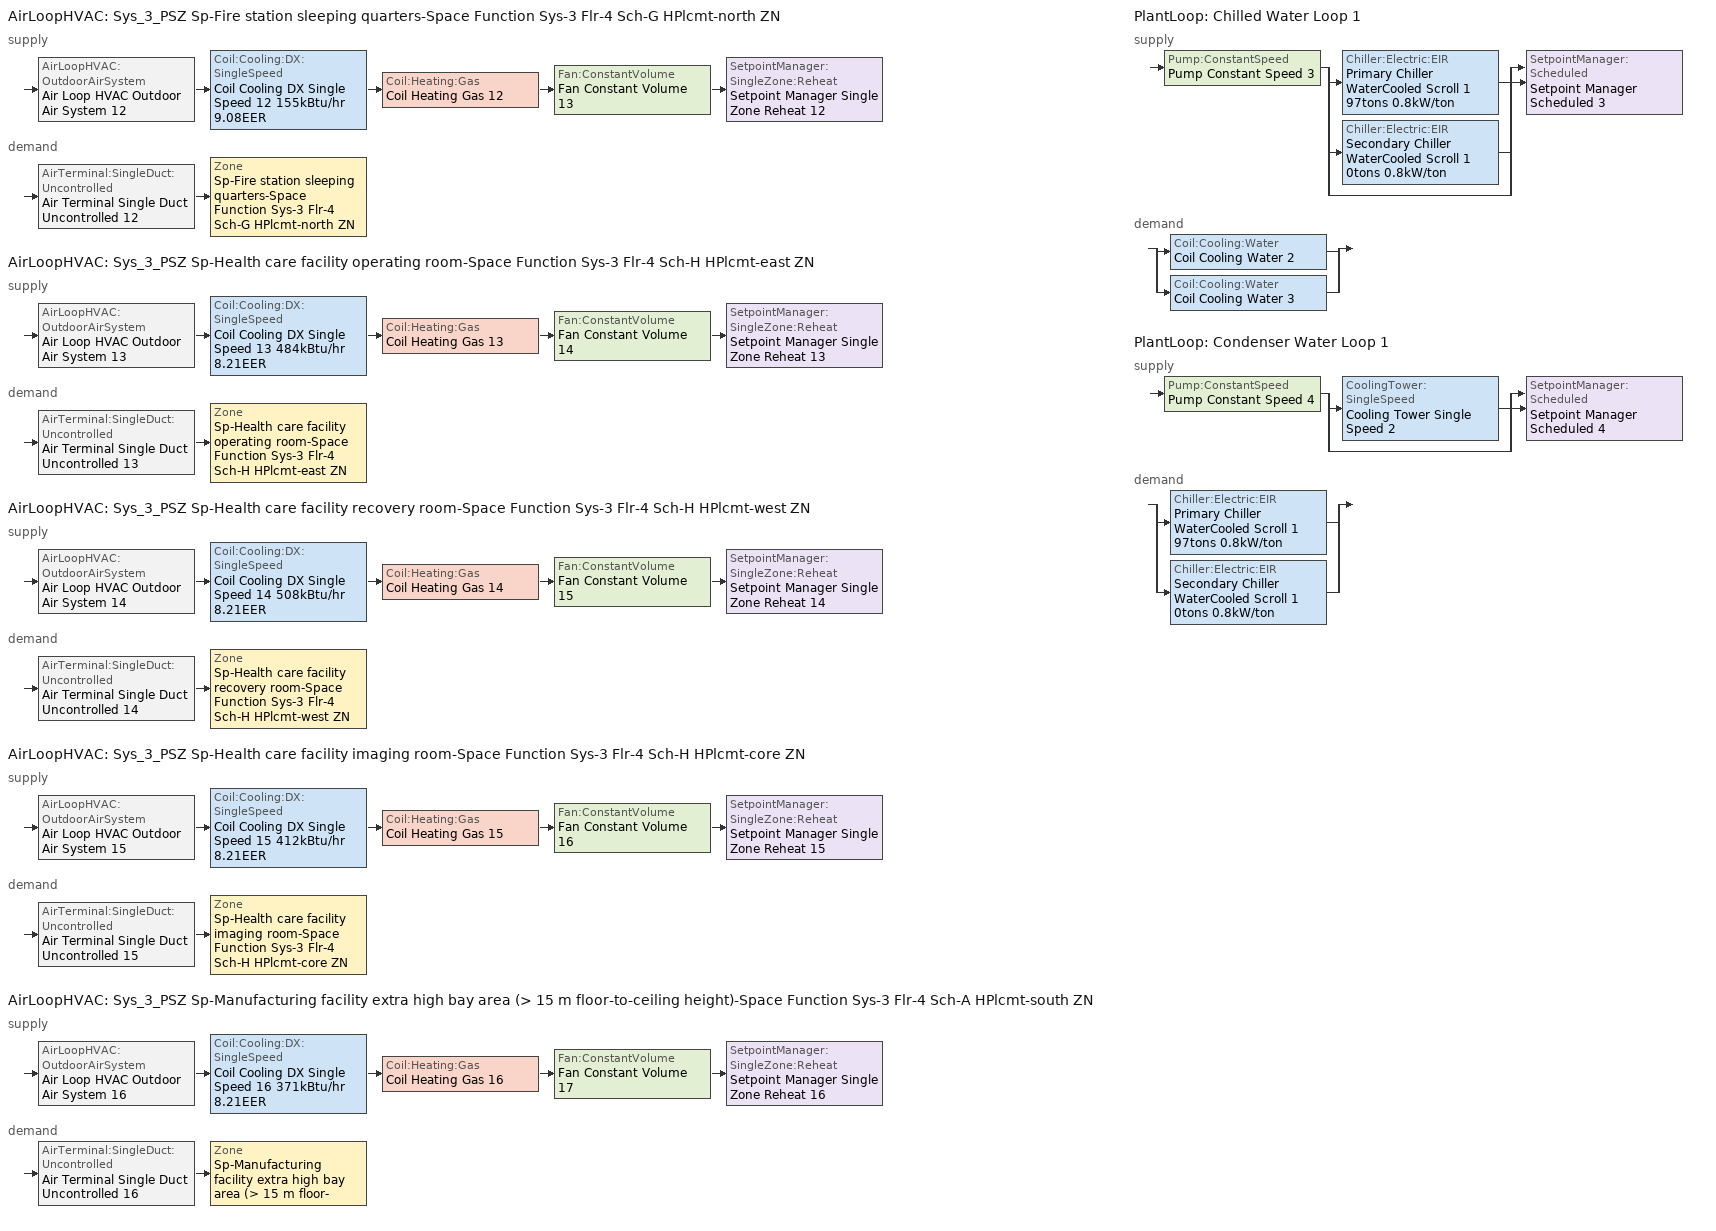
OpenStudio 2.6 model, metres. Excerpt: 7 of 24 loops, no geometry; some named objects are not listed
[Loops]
AirLoopHVAC 'Sys_3_PSZ Sp-Fire station sleeping quarters-Space Function Sys-3 Flr-4 Sch-G HPlcmt-north ZN'
 supply: AirLoopHVAC:OutdoorAirSystem 'Air Loop HVAC Outdoor Air System 12' > Coil:Cooling:DX:SingleSpeed 'Coil Cooling DX Single Speed 12 155kBtu/hr 9.08EER' > Coil:Heating:Gas 'Coil Heating Gas 12' > Fan:ConstantVolume 'Fan Constant Volume 13' > SetpointManager:SingleZone:Reheat 'Setpoint Manager Single Zone Reheat 12'
 demand: AirTerminal:SingleDuct:Uncontrolled 'Air Terminal Single Duct Uncontrolled 12' > Zone 'Sp-Fire station sleeping quarters-Space Function Sys-3 Flr-4 Sch-G HPlcmt-north ZN'
AirLoopHVAC 'Sys_3_PSZ Sp-Health care facility operating room-Space Function Sys-3 Flr-4 Sch-H HPlcmt-east ZN'
 supply: AirLoopHVAC:OutdoorAirSystem 'Air Loop HVAC Outdoor Air System 13' > Coil:Cooling:DX:SingleSpeed 'Coil Cooling DX Single Speed 13 484kBtu/hr 8.21EER' > Coil:Heating:Gas 'Coil Heating Gas 13' > Fan:ConstantVolume 'Fan Constant Volume 14' > SetpointManager:SingleZone:Reheat 'Setpoint Manager Single Zone Reheat 13'
 demand: AirTerminal:SingleDuct:Uncontrolled 'Air Terminal Single Duct Uncontrolled 13' > Zone 'Sp-Health care facility operating room-Space Function Sys-3 Flr-4 Sch-H HPlcmt-east ZN'
AirLoopHVAC 'Sys_3_PSZ Sp-Health care facility recovery room-Space Function Sys-3 Flr-4 Sch-H HPlcmt-west ZN'
 supply: AirLoopHVAC:OutdoorAirSystem 'Air Loop HVAC Outdoor Air System 14' > Coil:Cooling:DX:SingleSpeed 'Coil Cooling DX Single Speed 14 508kBtu/hr 8.21EER' > Coil:Heating:Gas 'Coil Heating Gas 14' > Fan:ConstantVolume 'Fan Constant Volume 15' > SetpointManager:SingleZone:Reheat 'Setpoint Manager Single Zone Reheat 14'
 demand: AirTerminal:SingleDuct:Uncontrolled 'Air Terminal Single Duct Uncontrolled 14' > Zone 'Sp-Health care facility recovery room-Space Function Sys-3 Flr-4 Sch-H HPlcmt-west ZN'
AirLoopHVAC 'Sys_3_PSZ Sp-Health care facility imaging room-Space Function Sys-3 Flr-4 Sch-H HPlcmt-core ZN'
 supply: AirLoopHVAC:OutdoorAirSystem 'Air Loop HVAC Outdoor Air System 15' > Coil:Cooling:DX:SingleSpeed 'Coil Cooling DX Single Speed 15 412kBtu/hr 8.21EER' > Coil:Heating:Gas 'Coil Heating Gas 15' > Fan:ConstantVolume 'Fan Constant Volume 16' > SetpointManager:SingleZone:Reheat 'Setpoint Manager Single Zone Reheat 15'
 demand: AirTerminal:SingleDuct:Uncontrolled 'Air Terminal Single Duct Uncontrolled 15' > Zone 'Sp-Health care facility imaging room-Space Function Sys-3 Flr-4 Sch-H HPlcmt-core ZN'
AirLoopHVAC 'Sys_3_PSZ Sp-Manufacturing facility extra high bay area (> 15 m floor-to-ceiling height)-Space Function Sys-3 Flr-4 Sch-A HPlcmt-south ZN'
 supply: AirLoopHVAC:OutdoorAirSystem 'Air Loop HVAC Outdoor Air System 16' > Coil:Cooling:DX:SingleSpeed 'Coil Cooling DX Single Speed 16 371kBtu/hr 8.21EER' > Coil:Heating:Gas 'Coil Heating Gas 16' > Fan:ConstantVolume 'Fan Constant Volume 17' > SetpointManager:SingleZone:Reheat 'Setpoint Manager Single Zone Reheat 16'
 demand: AirTerminal:SingleDuct:Uncontrolled 'Air Terminal Single Duct Uncontrolled 16' > Zone 'Sp-Manufacturing facility extra high bay area (> 15 m floor-to-ceiling height)-Space Function Sys-3 Flr-4 Sch-A HPlcmt-south ZN'
PlantLoop 'Chilled Water Loop 1'
 supply: Pump:ConstantSpeed 'Pump Constant Speed 3' > split
  | Chiller:Electric:EIR 'Primary Chiller WaterCooled Scroll 1 97tons 0.8kW/ton'
  | Chiller:Electric:EIR 'Secondary Chiller WaterCooled Scroll 1 0tons 0.8kW/ton'
  | bypass
  join > SetpointManager:Scheduled 'Setpoint Manager Scheduled 3'
 demand: split
  | Coil:Cooling:Water 'Coil Cooling Water 2'
  | Coil:Cooling:Water 'Coil Cooling Water 3'
PlantLoop 'Condenser Water Loop 1'
 supply: Pump:ConstantSpeed 'Pump Constant Speed 4' > split
  | CoolingTower:SingleSpeed 'Cooling Tower Single Speed 2'
  | bypass
  join > SetpointManager:Scheduled 'Setpoint Manager Scheduled 4'
 demand: split
  | Chiller:Electric:EIR 'Primary Chiller WaterCooled Scroll 1 97tons 0.8kW/ton'
  | Chiller:Electric:EIR 'Secondary Chiller WaterCooled Scroll 1 0tons 0.8kW/ton'
[Sizing:Zone] Zone Cooling Design Supply Air Temperature Input Method=SupplyAirTemperature; Zone Cooling Design Supply Air Temperature {C}=13; Zone Cooling Design Supply Air Temperature Difference {deltaC}=11.11; Zone Heating Design Supply Air Temperature Input Method=SupplyAirTemperature; Zone Heating Design Supply Air Temperature {C}=43; Zone Heating Design Supply Air Temperature Difference {deltaC}=11.11; Zone Cooling Design Supply Air Humidity Ratio {kg-H2O/kg-air}=0.0085; Zone Heating Design Supply Air Humidity Ratio {kg-H2O/kg-air}=0.008; Zone Heating Sizing Factor=1.3; Zone Cooling Sizing Factor=1.1; Cooling Design Air Flow Method=DesignDay; Heating Design Air Flow Method=DesignDay; Account for Dedicated Outdoor Air System=No; Dedicated Outdoor Air System Control Strategy=NeutralSupplyAir; Dedicated Outdoor Air Low Setpoint Temperature for Design {C}=autosize; Dedicated Outdoor Air High Setpoint Temperature for Design {C}=autosize
Sp-Fire station sleeping quarters-Space Function Sys-3 Flr-4 Sch-G HPlcmt-north ZN; Sp-Health care facility operating room-Space Function Sys-3 Flr-4 Sch-H HPlcmt-east ZN; Sp-Health care facility recovery room-Space Function Sys-3 Flr-4 Sch-H HPlcmt-west ZN; Sp-Health care facility imaging room-Space Function Sys-3 Flr-4 Sch-H HPlcmt-core ZN; Sp-Manufacturing facility extra high bay area (> 15 m floor-to-ceiling height)-Space Function Sys-3 Flr-4 Sch-A HPlcmt-south ZN
[Zone equipment]
Sp-Fire station sleeping quarters-Space Function Sys-3 Flr-4 Sch-G HPlcmt-north ZN: Air Terminal Single Duct Uncontrolled 12, Zone HVAC Baseboard Convective Water 11
Sp-Health care facility operating room-Space Function Sys-3 Flr-4 Sch-H HPlcmt-east ZN: Air Terminal Single Duct Uncontrolled 13, Zone HVAC Baseboard Convective Water 12
Sp-Health care facility recovery room-Space Function Sys-3 Flr-4 Sch-H HPlcmt-west ZN: Air Terminal Single Duct Uncontrolled 14, Zone HVAC Baseboard Convective Water 13
Sp-Health care facility imaging room-Space Function Sys-3 Flr-4 Sch-H HPlcmt-core ZN: Air Terminal Single Duct Uncontrolled 15, Zone HVAC Baseboard Convective Water 14
Sp-Manufacturing facility extra high bay area (> 15 m floor-to-ceiling height)-Space Function Sys-3 Flr-4 Sch-A HPlcmt-south ZN: Air Terminal Single Duct Uncontrolled 16, Zone HVAC Baseboard Convective Water 15
[PlantLoop] Glycol Concentration=0; Plant Loop Volume {m3}=Autocalculate; Load Distribution Scheme=Optimal
Chilled Water Loop 1; Condenser Water Loop 1
[Sizing:Plant] Loop Design Temperature Difference {deltaC}=6; Sizing Option=NonCoincident; Zone Timesteps in Averaging Window=1; Coincident Sizing Factor Mode=None
Name | Loop Type | Design Loop Exit Temperature {C}
Chilled Water Loop 1 | Cooling | 7
Condenser Water Loop 1 | Condenser | 29
[Pump:ConstantSpeed] Rated Flow Rate {m3/s}=autosize; Rated Pump Head {Pa}=179352; Rated Power Consumption {W}=autosize; Fraction of Motor Inefficiencies to Fluid Stream=0; Pump Control Type=Intermittent; Design Power Sizing Method=PowerPerFlowPerPressure; Design Electric Power per Unit Flow Rate {W/(m3/s)}=348701.1
Name | Motor Efficiency | Design Shaft Power per Unit Flow Rate per Unit Head {W-s/m3-Pa}
Pump Constant Speed 3 | 0.895 | 1.75215
Pump Constant Speed 4 | 0.917 | 1.53876
[Chiller:Electric:EIR] Cooling Capacity Function of Temperature Curve=WaterCooled_Scroll_CAPFT_NECB2011; Electric Input to Cooling Output Ratio Function of Temperature Curve=WaterCooled_Scroll_EIRFT_NECB2011; Electric Input to Cooling Output Ratio Function of Part Load Ratio Curve=WaterCooled_Scroll_EIRFPLR_NECB2011; Minimum Part Load Ratio=0.25; Minimum Unloading Ratio=0.25; Condenser Type=WaterCooled; Chiller Flow Mode=LeavingSetpointModulated; Design Heat Recovery Water Flow Rate {m3/s}=0; Sizing Factor=1; Basin Heater Capacity {W/K}=0; Basin Heater Setpoint Temperature {C}=10
Name | Reference Capacity {W} | Reference COP {W/W}
Primary Chiller WaterCooled Scroll 1 97tons 0.8kW/ton | 342243 | 4.54393
Secondary Chiller WaterCooled Scroll 1 0tons 0.8kW/ton | 0.001 | 4.5032
[SetpointManager:Scheduled] Control Variable=Temperature
Name | Schedule
Setpoint Manager Scheduled 3 | CHW Temp 1
Setpoint Manager Scheduled 4 | CW Temp 1
[CoolingTower:SingleSpeed]
Cooling Tower Single Speed 2: Design Water Flow Rate {m3/s}=autosize; Design Air Flow Rate {m3/s}=autosize; Fan Power at Design Air Flow Rate {W}=5428.31; U-Factor Times Area Value at Design Air Flow Rate {W/K}=autosize; Air Flow Rate in Free Convection Regime {m3/s}=autosize; U-Factor Times Area Value at Free Convection Air Flow Rate {W/K}=autosize; Performance Input Method=UFactorTimesAreaAndDesignWaterFlowRate; Free Convection Capacity {W}=0; Basin Heater Capacity {W/K}=0; Evaporation Loss Mode=LossFactor; Evaporation Loss Factor {percent/K}=0.2; Drift Loss Percent {percent}=0.008; Blowdown Calculation Mode=ConcentrationRatio; Blowdown Concentration Ratio=3; Capacity Control=FanCycling; Number of Cells=1; Cell Control=MinimalCell; Cell Minimum  Water Flow Rate Fraction=0.33; Cell Maximum Water Flow Rate Fraction=2.5; Sizing Factor=1; Free Convection Air Flow Rate Sizing Factor=0.1; Free Convection U-Factor Times Area Value Sizing Factor=0.1; Heat Rejection Capacity and Nominal Capacity Sizing Ratio=1.25; Free Convection Nominal Capacity Sizing Factor=0.1; Design Inlet Air Dry-Bulb Temperature {C}=35; Design Inlet Air Wet-Bulb Temperature {C}=24; Design Approach Temperature {deltaC}=5; Design Range Temperature {deltaC}=6
[AirLoopHVAC] Design Supply Air Flow Rate {m3/s}=AutoSize
Name | Availability Schedule
Sys_3_PSZ Sp-Fire station sleeping quarters-Space Function Sys-3 Flr-4 Sch-G HPlcmt-north ZN | Sys_3_PSZ Sp-Fire station sleeping quarters-Space Function Sys-3 Flr-4 Sch-G HPlcmt-north ZN Occ Sch
Sys_3_PSZ Sp-Health care facility operating room-Space Function Sys-3 Flr-4 Sch-H HPlcmt-east ZN | Sys_3_PSZ Sp-Health care facility operating room-Space Function Sys-3 Flr-4 Sch-H HPlcmt-east ZN Occ Sch
Sys_3_PSZ Sp-Health care facility recovery room-Space Function Sys-3 Flr-4 Sch-H HPlcmt-west ZN | Sys_3_PSZ Sp-Health care facility recovery room-Space Function Sys-3 Flr-4 Sch-H HPlcmt-west ZN Occ Sch
Sys_3_PSZ Sp-Health care facility imaging room-Space Function Sys-3 Flr-4 Sch-H HPlcmt-core ZN | Sys_3_PSZ Sp-Health care facility imaging room-Space Function Sys-3 Flr-4 Sch-H HPlcmt-core ZN Occ Sch
Sys_3_PSZ Sp-Manufacturing facility extra high bay area (> 15 m floor-to-ceiling height)-Space Function Sys-3 Flr-4 Sch-A HPlcmt-south ZN | Sys_3_PSZ Sp-Manufacturing facility extra high bay area (> 15 m floor-to-ceiling height)-Space Function Sys-3 Flr-4 Sch-A HPlcmt-south ZN Occ Sch
[Sizing:System] Type of Load to Size On=Sensible; Design Outdoor Air Flow Rate {m3/s}=Autosize; Minimum System Air Flow Ratio=1; Preheat Design Temperature {C}=7; Preheat Design Humidity Ratio {kg-H2O/kg-Air}=0.008; Precool Design Temperature {C}=13; Precool Design Humidity Ratio {kg-H2O/kg-Air}=0.008; Central Cooling Design Supply Air Temperature {C}=13; Central Heating Design Supply Air Temperature {C}=43; Sizing Option=NonCoincident; 100% Outdoor Air in Cooling=No; 100% Outdoor Air in Heating=No; Central Cooling Design Supply Air Humidity Ratio {kg-H2O/kg-Air}=0.0085; Central Heating Design Supply Air Humidity Ratio {kg-H2O/kg-Air}=0.008; Cooling Design Air Flow Method=DesignDay; Cooling Design Air Flow Rate {m3/s}=0; Heating Design Air Flow Method=DesignDay; Heating Design Air Flow Rate {m3/s}=0; System Outdoor Air Method=ZoneSum; Zone Maximum Outdoor Air Fraction=1; Cooling Supply Air Flow Rate Per Floor Area {m3/s-m2}=0.00996765; Cooling Fraction of Autosized Cooling Supply Air Flow Rate=1; Cooling Supply Air Flow Rate Per Unit Cooling Capacity {m3/s-W}=3.94755e-05; Heating Supply Air Flow Rate Per Floor Area {m3/s-m2}=0.00996765; Heating Fraction of Autosized Heating Supply Air Flow Rate=1; Heating Fraction of Autosized Cooling Supply Air Flow Rate=1; Heating Supply Air Flow Rate Per Unit Heating Capacity {m3/s-W}=3.15882e-05; Cooling Design Capacity Method=CoolingDesignCapacity; Cooling Design Capacity {W}=autosize; Cooling Design Capacity Per Floor Area {W/m2}=234.7; Fraction of Autosized Cooling Design Capacity=1; Heating Design Capacity Method=HeatingDesignCapacity; Heating Design Capacity {W}=autosize; Heating Design Capacity Per Floor Area {W/m2}=157; Fraction of Autosized Heating Design Capacity=1; Central Cooling Capacity Control Method=OnOff
Sys_3_PSZ Sp-Fire station sleeping quarters-Space Function Sys-3 Flr-4 Sch-G HPlcmt-north ZN; Sys_3_PSZ Sp-Health care facility operating room-Space Function Sys-3 Flr-4 Sch-H HPlcmt-east ZN; Sys_3_PSZ Sp-Health care facility recovery room-Space Function Sys-3 Flr-4 Sch-H HPlcmt-west ZN; Sys_3_PSZ Sp-Health care facility imaging room-Space Function Sys-3 Flr-4 Sch-H HPlcmt-core ZN; Sys_3_PSZ Sp-Manufacturing facility extra high bay area (> 15 m floor-to-ceiling height)-Space Function Sys-3 Flr-4 Sch-A HPlcmt-south ZN
[Fan:ConstantVolume] Availability Schedule=Always On Discrete; Fan Efficiency=0.39975; Pressure Rise {Pa}=640; Maximum Flow Rate {m3/s}=AutoSize; Motor Efficiency=0.615
Fan Constant Volume 13; Fan Constant Volume 14; Fan Constant Volume 15; Fan Constant Volume 16; Fan Constant Volume 17
[Coil:Heating:Gas] Availability Schedule=Always On Discrete; Gas Burner Efficiency=0.81; Nominal Capacity {W}=AutoSize; Parasitic Electric Load {W}=0; Part Load Fraction Correlation Curve=FURNACE-EFFPLR-NECB2011; Parasitic Gas Load {W}=0
Coil Heating Gas 12; Coil Heating Gas 13; Coil Heating Gas 14; Coil Heating Gas 15; Coil Heating Gas 16
[Coil:Cooling:DX:SingleSpeed] Availability Schedule=Always On Discrete; Rated Total Cooling Capacity {W}=autosize; Rated Sensible Heat Ratio=autosize; Rated Air Flow Rate {m3/s}=autosize; Rated Evaporator Fan Power Per Volume Flow Rate {W/(m3/s)}=773.3; Total Cooling Capacity Function of Temperature Curve=DXCOOL-NECB2011-REF-CAPFT; Total Cooling Capacity Function of Flow Fraction Curve=DXCOOL-NECB2011-REF-CAPFFLOW; Energy Input Ratio Function of Temperature Curve=DXCOOL-NECB2011-REF-COOLEIRFT; Energy Input Ratio Function of Flow Fraction Curve=DXCOOL-NECB2011-REF-COOLEIRFFLOW; Part Load Fraction Correlation Curve=DXCOOL-NECB2011-REF-COOLPLFFPLR; Condenser Type=AirCooled; Evaporative Condenser Effectiveness=0; Evaporative Condenser Air Flow Rate {m3/s}=Autosize; Evaporative Condenser Pump Rated Power Consumption {W}=Autosize; Crankcase Heater Capacity {W}=0; Maximum Outdoor Dry-Bulb Temperature for Crankcase Heater Operation {C}=0; Basin Heater Capacity {W/K}=0; Basin Heater Setpoint Temperature {C}=10
Name | Rated COP {W/W}
Coil Cooling DX Single Speed 12 155kBtu/hr 9.08EER | 3.17944
Coil Cooling DX Single Speed 13 484kBtu/hr 8.21EER | 3.08664
Coil Cooling DX Single Speed 14 508kBtu/hr 8.21EER | 3.10169
Coil Cooling DX Single Speed 15 412kBtu/hr 8.21EER | 3.03987
Coil Cooling DX Single Speed 16 371kBtu/hr 8.21EER | 3.01367
[Controller:OutdoorAir] Minimum Outdoor Air Flow Rate {m3/s}=autosize; Maximum Outdoor Air Flow Rate {m3/s}=Autosize; Economizer Control Type=DifferentialEnthalpy; Economizer Control Action Type=ModulateFlow; Lockout Type=NoLockout; Minimum Limit Type=FixedMinimum; High Humidity Control=No; Heat Recovery Bypass Control Type=BypassWhenOAFlowGreaterThanMinimum
Name | Minimum Outdoor Air Schedule | Controller Mechanical Ventilation
Controller Outdoor Air 12 | Sys_3_PSZ Sp-Fire station sleeping quarters-Space Function Sys-3 Flr-4 Sch-G HPlcmt-north ZN Occ Sch | Controller Mechanical Ventilation 12
Controller Outdoor Air 13 | Sys_3_PSZ Sp-Health care facility operating room-Space Function Sys-3 Flr-4 Sch-H HPlcmt-east ZN Occ Sch | Controller Mechanical Ventilation 13
Controller Outdoor Air 14 | Sys_3_PSZ Sp-Health care facility recovery room-Space Function Sys-3 Flr-4 Sch-H HPlcmt-west ZN Occ Sch | Controller Mechanical Ventilation 14
Controller Outdoor Air 15 | Sys_3_PSZ Sp-Health care facility imaging room-Space Function Sys-3 Flr-4 Sch-H HPlcmt-core ZN Occ Sch | Controller Mechanical Ventilation 15
Controller Outdoor Air 16 | Sys_3_PSZ Sp-Manufacturing facility extra high bay area (> 15 m floor-to-ceiling height)-Space Function Sys-3 Flr-4 Sch-A HPlcmt-south ZN Occ Sch | Controller Mechanical Ventilation 16
[Controller:MechanicalVentilation] Availability Schedule=Always On Discrete; System Outdoor Air Method=ZoneSum
Controller Mechanical Ventilation 12; Controller Mechanical Ventilation 13; Controller Mechanical Ventilation 14; Controller Mechanical Ventilation 15; Controller Mechanical Ventilation 16
[AirLoopHVAC:OutdoorAirSystem]
Name | Controller
Air Loop HVAC Outdoor Air System 12 | Controller Outdoor Air 12
Air Loop HVAC Outdoor Air System 13 | Controller Outdoor Air 13
Air Loop HVAC Outdoor Air System 14 | Controller Outdoor Air 14
Air Loop HVAC Outdoor Air System 15 | Controller Outdoor Air 15
Air Loop HVAC Outdoor Air System 16 | Controller Outdoor Air 16
[SetpointManager:SingleZone:Reheat] Minimum Supply Air Temperature {C}=13; Maximum Supply Air Temperature {C}=43
Name | Control Zone
Setpoint Manager Single Zone Reheat 12 | Sp-Fire station sleeping quarters-Space Function Sys-3 Flr-4 Sch-G HPlcmt-north ZN
Setpoint Manager Single Zone Reheat 13 | Sp-Health care facility operating room-Space Function Sys-3 Flr-4 Sch-H HPlcmt-east ZN
Setpoint Manager Single Zone Reheat 14 | Sp-Health care facility recovery room-Space Function Sys-3 Flr-4 Sch-H HPlcmt-west ZN
Setpoint Manager Single Zone Reheat 15 | Sp-Health care facility imaging room-Space Function Sys-3 Flr-4 Sch-H HPlcmt-core ZN
Setpoint Manager Single Zone Reheat 16 | Sp-Manufacturing facility extra high bay area (> 15 m floor-to-ceiling height)-Space Function Sys-3 Flr-4 Sch-A HPlcmt-south ZN
[Coil:Cooling:Water] Availability Schedule=Always On Discrete
Coil Cooling Water 2; Coil Cooling Water 3
[Controller:WaterCoil] Action=Reverse; Minimum Actuated Flow {m3/s}=0
Name | Water Coil
Controller Water Coil 4 | Coil Cooling Water 2
Controller Water Coil 8 | Coil Cooling Water 3
[AirTerminal:SingleDuct:Uncontrolled] Availability Schedule=Always On Discrete; Maximum Air Flow Rate {m3/s}=AutoSize
Air Terminal Single Duct Uncontrolled 12; Air Terminal Single Duct Uncontrolled 13; Air Terminal Single Duct Uncontrolled 14; Air Terminal Single Duct Uncontrolled 15; Air Terminal Single Duct Uncontrolled 16
[Schedule:Ruleset]
Name | Default Day Schedule | Summer Design Day Schedule | Winter Design Day Schedule
CHW Temp 1 | Schedule Day 7
CW Temp 1 | Schedule Day 8
Sys_3_PSZ Sp-Fire station sleeping quarters-Space Function Sys-3 Flr-4 Sch-G HPlcmt-north ZN Occ Sch | Sys_3_PSZ Sp-Fire station sleeping quarters-Space Function Sys-3 Flr-4 Sch-G HPlcmt-north ZN Occ Sch Default | Sys_3_PSZ Sp-Fire station sleeping quarters-Space Function Sys-3 Flr-4 Sch-G HPlcmt-north ZN Occ Sch Summer Design Day | Sys_3_PSZ Sp-Fire station sleeping quarters-Space Function Sys-3 Flr-4 Sch-G HPlcmt-north ZN Occ Sch Winter Design Day
Sys_3_PSZ Sp-Health care facility imaging room-Space Function Sys-3 Flr-4 Sch-H HPlcmt-core ZN Occ Sch | Sys_3_PSZ Sp-Health care facility imaging room-Space Function Sys-3 Flr-4 Sch-H HPlcmt-core ZN Occ Sch Default | Sys_3_PSZ Sp-Health care facility imaging room-Space Function Sys-3 Flr-4 Sch-H HPlcmt-core ZN Occ Sch Summer Design Day | Sys_3_PSZ Sp-Health care facility imaging room-Space Function Sys-3 Flr-4 Sch-H HPlcmt-core ZN Occ Sch Winter Design Day
Sys_3_PSZ Sp-Health care facility operating room-Space Function Sys-3 Flr-4 Sch-H HPlcmt-east ZN Occ Sch | Sys_3_PSZ Sp-Health care facility operating room-Space Function Sys-3 Flr-4 Sch-H HPlcmt-east ZN Occ Sch Default | Sys_3_PSZ Sp-Health care facility operating room-Space Function Sys-3 Flr-4 Sch-H HPlcmt-east ZN Occ Sch Summer Design Day | Sys_3_PSZ Sp-Health care facility operating room-Space Function Sys-3 Flr-4 Sch-H HPlcmt-east ZN Occ Sch Winter Design Day
Sys_3_PSZ Sp-Health care facility recovery room-Space Function Sys-3 Flr-4 Sch-H HPlcmt-west ZN Occ Sch | Sys_3_PSZ Sp-Health care facility recovery room-Space Function Sys-3 Flr-4 Sch-H HPlcmt-west ZN Occ Sch Default | Sys_3_PSZ Sp-Health care facility recovery room-Space Function Sys-3 Flr-4 Sch-H HPlcmt-west ZN Occ Sch Summer Design Day | Sys_3_PSZ Sp-Health care facility recovery room-Space Function Sys-3 Flr-4 Sch-H HPlcmt-west ZN Occ Sch Winter Design Day
Sys_3_PSZ Sp-Manufacturing facility extra high bay area (> 15 m floor-to-ceiling height)-Space Function Sys-3 Flr-4 Sch-A HPlcmt-south ZN Occ Sch | Sys_3_PSZ Sp-Manufacturing facility extra high bay area (> 15 m floor-to-ceiling height)-Space Function Sys-3 Flr-4 Sch-A HPlcmt-south ZN Occ Sch Default | Sys_3_PSZ Sp-Manufacturing facility extra high bay area (> 15 m floor-to-ceiling height)-Space Function Sys-3 Flr-4 Sch-A HPlcmt-south ZN Occ Sch Summer Design Day | Sys_3_PSZ Sp-Manufacturing facility extra high bay area (> 15 m floor-to-ceiling height)-Space Function Sys-3 Flr-4 Sch-A HPlcmt-south ZN Occ Sch Winter Design Day
[Schedule:Day]
Schedule Day 7; wkdCHW Temp 3; satCHW Temp 3; sunCHW Temp 3: 1, 0, 7, 2, 0, 7, 3, 0, 7, 4, 0, 7, 5, 0, 7, 6, 0, 7, 7, 0, 7, 8, 0, 7, 9, 0, 7, 10, 0, 7, 11, 0, 7, 12, 0, 7, 13, 0, 7, 14, 0, 7, 15, 0, 7, 16, 0, 7, 17, 0, 7, 18, 0, 7, 19, 0, 7, 20, 0, 7, 21, 0, 7, 22, 0, 7, 23, 0, 7, 24, 0, 7
Schedule Day 8; wkdCW Temp 3; satCW Temp 3; sunCW Temp 3: 1, 0, 29, 2, 0, 29, 3, 0, 29, 4, 0, 29, 5, 0, 29, 6, 0, 29, 7, 0, 29, 8, 0, 29, 9, 0, 29, 10, 0, 29, 11, 0, 29, 12, 0, 29, 13, 0, 29, 14, 0, 29, 15, 0, 29, 16, 0, 29, 17, 0, 29, 18, 0, 29, 19, 0, 29, 20, 0, 29, 21, 0, 29, 22, 0, 29, 23, 0, 29, 24, 0, 29
Sys_3_PSZ Sp-Fire station sleeping quarters-Space Function Sys-3 Flr-4 Sch-G HPlcmt-north ZN Occ Sch Default; Sys_3_PSZ Sp-Fire station sleeping quarters-Space Function Sys-3 Flr-4 Sch-G HPlcmt-north ZN Occ Sch Winter Design Day; Sys_3_PSZ Sp-Fire station sleeping quarters-Space Function Sys-3 Flr-4 Sch-G HPlcmt-north ZN Occ Sch Summer Design Day; Sys_3_PSZ Sp-Fire station sleeping quarters-Space Function Sys-3 Flr-4 Sch-G HPlcmt-north ZN Occ Sch Monday; Sys_3_PSZ Sp-Fire station sleeping quarters-Space Function Sys-3 Flr-4 Sch-G HPlcmt-north ZN Occ Sch Tuesday; Sys_3_PSZ Sp-Fire station sleeping quarters-Space Function Sys-3 Flr-4 Sch-G HPlcmt-north ZN Occ Sch Wednesday; Sys_3_PSZ Sp-Fire station sleeping quarters-Space Function Sys-3 Flr-4 Sch-G HPlcmt-north ZN Occ Sch Thursday; Sys_3_PSZ Sp-Fire station sleeping quarters-Space Function Sys-3 Flr-4 Sch-G HPlcmt-north ZN Occ Sch Friday; Sys_3_PSZ Sp-Fire station sleeping quarters-Space Function Sys-3 Flr-4 Sch-G HPlcmt-north ZN Occ Sch Saturday; Sys_3_PSZ Sp-Fire station sleeping quarters-Space Function Sys-3 Flr-4 Sch-G HPlcmt-north ZN Occ Sch Sunday; Sys_3_PSZ Sp-Health care facility imaging room-Space Function Sys-3 Flr-4 Sch-H HPlcmt-core ZN Occ Sch Default; Sys_3_PSZ Sp-Health care facility imaging room-Space Function Sys-3 Flr-4 Sch-H HPlcmt-core ZN Occ Sch Winter Design Day; Sys_3_PSZ Sp-Health care facility imaging room-Space Function Sys-3 Flr-4 Sch-H HPlcmt-core ZN Occ Sch Summer Design Day; Sys_3_PSZ Sp-Health care facility imaging room-Space Function Sys-3 Flr-4 Sch-H HPlcmt-core ZN Occ Sch Monday; Sys_3_PSZ Sp-Health care facility imaging room-Space Function Sys-3 Flr-4 Sch-H HPlcmt-core ZN Occ Sch Tuesday; Sys_3_PSZ Sp-Health care facility imaging room-Space Function Sys-3 Flr-4 Sch-H HPlcmt-core ZN Occ Sch Wednesday; Sys_3_PSZ Sp-Health care facility imaging room-Space Function Sys-3 Flr-4 Sch-H HPlcmt-core ZN Occ Sch Thursday; Sys_3_PSZ Sp-Health care facility imaging room-Space Function Sys-3 Flr-4 Sch-H HPlcmt-core ZN Occ Sch Friday; Sys_3_PSZ Sp-Health care facility imaging room-Space Function Sys-3 Flr-4 Sch-H HPlcmt-core ZN Occ Sch Saturday; Sys_3_PSZ Sp-Health care facility imaging room-Space Function Sys-3 Flr-4 Sch-H HPlcmt-core ZN Occ Sch Sunday; Sys_3_PSZ Sp-Health care facility operating room-Space Function Sys-3 Flr-4 Sch-H HPlcmt-east ZN Occ Sch Default; Sys_3_PSZ Sp-Health care facility operating room-Space Function Sys-3 Flr-4 Sch-H HPlcmt-east ZN Occ Sch Winter Design Day; Sys_3_PSZ Sp-Health care facility operating room-Space Function Sys-3 Flr-4 Sch-H HPlcmt-east ZN Occ Sch Summer Design Day; Sys_3_PSZ Sp-Health care facility operating room-Space Function Sys-3 Flr-4 Sch-H HPlcmt-east ZN Occ Sch Monday; Sys_3_PSZ Sp-Health care facility operating room-Space Function Sys-3 Flr-4 Sch-H HPlcmt-east ZN Occ Sch Tuesday; Sys_3_PSZ Sp-Health care facility operating room-Space Function Sys-3 Flr-4 Sch-H HPlcmt-east ZN Occ Sch Wednesday; Sys_3_PSZ Sp-Health care facility operating room-Space Function Sys-3 Flr-4 Sch-H HPlcmt-east ZN Occ Sch Thursday; Sys_3_PSZ Sp-Health care facility operating room-Space Function Sys-3 Flr-4 Sch-H HPlcmt-east ZN Occ Sch Friday; Sys_3_PSZ Sp-Health care facility operating room-Space Function Sys-3 Flr-4 Sch-H HPlcmt-east ZN Occ Sch Saturday; Sys_3_PSZ Sp-Health care facility operating room-Space Function Sys-3 Flr-4 Sch-H HPlcmt-east ZN Occ Sch Sunday; Sys_3_PSZ Sp-Health care facility recovery room-Space Function Sys-3 Flr-4 Sch-H HPlcmt-west ZN Occ Sch Default; Sys_3_PSZ Sp-Health care facility recovery room-Space Function Sys-3 Flr-4 Sch-H HPlcmt-west ZN Occ Sch Winter Design Day; Sys_3_PSZ Sp-Health care facility recovery room-Space Function Sys-3 Flr-4 Sch-H HPlcmt-west ZN Occ Sch Summer Design Day; Sys_3_PSZ Sp-Health care facility recovery room-Space Function Sys-3 Flr-4 Sch-H HPlcmt-west ZN Occ Sch Monday; Sys_3_PSZ Sp-Health care facility recovery room-Space Function Sys-3 Flr-4 Sch-H HPlcmt-west ZN Occ Sch Tuesday; Sys_3_PSZ Sp-Health care facility recovery room-Space Function Sys-3 Flr-4 Sch-H HPlcmt-west ZN Occ Sch Wednesday; Sys_3_PSZ Sp-Health care facility recovery room-Space Function Sys-3 Flr-4 Sch-H HPlcmt-west ZN Occ Sch Thursday; Sys_3_PSZ Sp-Health care facility recovery room-Space Function Sys-3 Flr-4 Sch-H HPlcmt-west ZN Occ Sch Friday; Sys_3_PSZ Sp-Health care facility recovery room-Space Function Sys-3 Flr-4 Sch-H HPlcmt-west ZN Occ Sch Saturday; Sys_3_PSZ Sp-Health care facility recovery room-Space Function Sys-3 Flr-4 Sch-H HPlcmt-west ZN Occ Sch Sunday; Sys_3_PSZ Sp-Manufacturing facility extra high bay area (> 15 m floor-to-ceiling height)-Space Function Sys-3 Flr-4 Sch-A HPlcmt-south ZN Occ Sch Default; Sys_3_PSZ Sp-Manufacturing facility extra high bay area (> 15 m floor-to-ceiling height)-Space Function Sys-3 Flr-4 Sch-A HPlcmt-south ZN Occ Sch Winter Design Day; Sys_3_PSZ Sp-Manufacturing facility extra high bay area (> 15 m floor-to-ceiling height)-Space Function Sys-3 Flr-4 Sch-A HPlcmt-south ZN Occ Sch Summer Design Day: 24, 0, 1
Sys_3_PSZ Sp-Manufacturing facility extra high bay area (> 15 m floor-to-ceiling height)-Space Function Sys-3 Flr-4 Sch-A HPlcmt-south ZN Occ Sch Monday; Sys_3_PSZ Sp-Manufacturing facility extra high bay area (> 15 m floor-to-ceiling height)-Space Function Sys-3 Flr-4 Sch-A HPlcmt-south ZN Occ Sch Tuesday; Sys_3_PSZ Sp-Manufacturing facility extra high bay area (> 15 m floor-to-ceiling height)-Space Function Sys-3 Flr-4 Sch-A HPlcmt-south ZN Occ Sch Wednesday; Sys_3_PSZ Sp-Manufacturing facility extra high bay area (> 15 m floor-to-ceiling height)-Space Function Sys-3 Flr-4 Sch-A HPlcmt-south ZN Occ Sch Thursday; Sys_3_PSZ Sp-Manufacturing facility extra high bay area (> 15 m floor-to-ceiling height)-Space Function Sys-3 Flr-4 Sch-A HPlcmt-south ZN Occ Sch Friday: 8, 0, 0, 19, 0, 1, 24, 0, 0
Sys_3_PSZ Sp-Manufacturing facility extra high bay area (> 15 m floor-to-ceiling height)-Space Function Sys-3 Flr-4 Sch-A HPlcmt-south ZN Occ Sch Saturday; Sys_3_PSZ Sp-Manufacturing facility extra high bay area (> 15 m floor-to-ceiling height)-Space Function Sys-3 Flr-4 Sch-A HPlcmt-south ZN Occ Sch Sunday: 24, 0, 0
[Schedule:Rule] Date Specification Type=DateRange; Start Month=1; Start Day=1; End Month=12
Name | Schedule Ruleset | Rule Order | Day Schedule | Apply Sunday | Apply Monday | Apply Tuesday | Apply Wednesday | Apply Thursday | Apply Friday | Apply Saturday | End Day
wkdCHW Temp rule 1 | CHW Temp 1 | 2 | wkdCHW Temp 3 | No | Yes | Yes | Yes | Yes | Yes | No | 31
satCHW Temprule 1 | CHW Temp 1 | 1 | satCHW Temp 3 | No | No | No | No | No | No | Yes | 31
sunCHW Temprule 1 | CHW Temp 1 | 0 | sunCHW Temp 3 | Yes | No | No | No | No | No | No | 31
wkdCW Temp rule 1 | CW Temp 1 | 2 | wkdCW Temp 3 | No | Yes | Yes | Yes | Yes | Yes | No | 31
satCW Temprule 1 | CW Temp 1 | 1 | satCW Temp 3 | No | No | No | No | No | No | Yes | 31
sunCW Temprule 1 | CW Temp 1 | 0 | sunCW Temp 3 | Yes | No | No | No | No | No | No | 31
Sys_3_PSZ Sp-Fire station sleeping quarters-Space Function Sys-3 Flr-4 Sch-G HPlcmt-north ZN Occ Sch Monday Rule | Sys_3_PSZ Sp-Fire station sleeping quarters-Space Function Sys-3 Flr-4 Sch-G HPlcmt-north ZN Occ Sch | 6 | Sys_3_PSZ Sp-Fire station sleeping quarters-Space Function Sys-3 Flr-4 Sch-G HPlcmt-north ZN Occ Sch Monday |  | Yes |  |  |  |  |  | 25
Sys_3_PSZ Sp-Fire station sleeping quarters-Space Function Sys-3 Flr-4 Sch-G HPlcmt-north ZN Occ Sch Tuesday Rule | Sys_3_PSZ Sp-Fire station sleeping quarters-Space Function Sys-3 Flr-4 Sch-G HPlcmt-north ZN Occ Sch | 5 | Sys_3_PSZ Sp-Fire station sleeping quarters-Space Function Sys-3 Flr-4 Sch-G HPlcmt-north ZN Occ Sch Tuesday |  |  | Yes |  |  |  |  | 26
Sys_3_PSZ Sp-Fire station sleeping quarters-Space Function Sys-3 Flr-4 Sch-G HPlcmt-north ZN Occ Sch Wednesday Rule | Sys_3_PSZ Sp-Fire station sleeping quarters-Space Function Sys-3 Flr-4 Sch-G HPlcmt-north ZN Occ Sch | 4 | Sys_3_PSZ Sp-Fire station sleeping quarters-Space Function Sys-3 Flr-4 Sch-G HPlcmt-north ZN Occ Sch Wednesday |  |  |  | Yes |  |  |  | 27
Sys_3_PSZ Sp-Fire station sleeping quarters-Space Function Sys-3 Flr-4 Sch-G HPlcmt-north ZN Occ Sch Thursday Rule | Sys_3_PSZ Sp-Fire station sleeping quarters-Space Function Sys-3 Flr-4 Sch-G HPlcmt-north ZN Occ Sch | 3 | Sys_3_PSZ Sp-Fire station sleeping quarters-Space Function Sys-3 Flr-4 Sch-G HPlcmt-north ZN Occ Sch Thursday |  |  |  |  | Yes |  |  | 28
Sys_3_PSZ Sp-Fire station sleeping quarters-Space Function Sys-3 Flr-4 Sch-G HPlcmt-north ZN Occ Sch Friday Rule | Sys_3_PSZ Sp-Fire station sleeping quarters-Space Function Sys-3 Flr-4 Sch-G HPlcmt-north ZN Occ Sch | 2 | Sys_3_PSZ Sp-Fire station sleeping quarters-Space Function Sys-3 Flr-4 Sch-G HPlcmt-north ZN Occ Sch Friday |  |  |  |  |  | Yes |  | 29
Sys_3_PSZ Sp-Fire station sleeping quarters-Space Function Sys-3 Flr-4 Sch-G HPlcmt-north ZN Occ Sch Saturday Rule | Sys_3_PSZ Sp-Fire station sleeping quarters-Space Function Sys-3 Flr-4 Sch-G HPlcmt-north ZN Occ Sch | 1 | Sys_3_PSZ Sp-Fire station sleeping quarters-Space Function Sys-3 Flr-4 Sch-G HPlcmt-north ZN Occ Sch Saturday |  |  |  |  |  |  | Yes | 30
Sys_3_PSZ Sp-Fire station sleeping quarters-Space Function Sys-3 Flr-4 Sch-G HPlcmt-north ZN Occ Sch Sunday Rule | Sys_3_PSZ Sp-Fire station sleeping quarters-Space Function Sys-3 Flr-4 Sch-G HPlcmt-north ZN Occ Sch | 0 | Sys_3_PSZ Sp-Fire station sleeping quarters-Space Function Sys-3 Flr-4 Sch-G HPlcmt-north ZN Occ Sch Sunday | Yes |  |  |  |  |  |  | 31
Sys_3_PSZ Sp-Health care facility imaging room-Space Function Sys-3 Flr-4 Sch-H HPlcmt-core ZN Occ Sch Monday Rule | Sys_3_PSZ Sp-Health care facility imaging room-Space Function Sys-3 Flr-4 Sch-H HPlcmt-core ZN Occ Sch | 6 | Sys_3_PSZ Sp-Health care facility imaging room-Space Function Sys-3 Flr-4 Sch-H HPlcmt-core ZN Occ Sch Monday |  | Yes |  |  |  |  |  | 25
Sys_3_PSZ Sp-Health care facility imaging room-Space Function Sys-3 Flr-4 Sch-H HPlcmt-core ZN Occ Sch Tuesday Rule | Sys_3_PSZ Sp-Health care facility imaging room-Space Function Sys-3 Flr-4 Sch-H HPlcmt-core ZN Occ Sch | 5 | Sys_3_PSZ Sp-Health care facility imaging room-Space Function Sys-3 Flr-4 Sch-H HPlcmt-core ZN Occ Sch Tuesday |  |  | Yes |  |  |  |  | 26
Sys_3_PSZ Sp-Health care facility imaging room-Space Function Sys-3 Flr-4 Sch-H HPlcmt-core ZN Occ Sch Wednesday Rule | Sys_3_PSZ Sp-Health care facility imaging room-Space Function Sys-3 Flr-4 Sch-H HPlcmt-core ZN Occ Sch | 4 | Sys_3_PSZ Sp-Health care facility imaging room-Space Function Sys-3 Flr-4 Sch-H HPlcmt-core ZN Occ Sch Wednesday |  |  |  | Yes |  |  |  | 27
Sys_3_PSZ Sp-Health care facility imaging room-Space Function Sys-3 Flr-4 Sch-H HPlcmt-core ZN Occ Sch Thursday Rule | Sys_3_PSZ Sp-Health care facility imaging room-Space Function Sys-3 Flr-4 Sch-H HPlcmt-core ZN Occ Sch | 3 | Sys_3_PSZ Sp-Health care facility imaging room-Space Function Sys-3 Flr-4 Sch-H HPlcmt-core ZN Occ Sch Thursday |  |  |  |  | Yes |  |  | 28
Sys_3_PSZ Sp-Health care facility imaging room-Space Function Sys-3 Flr-4 Sch-H HPlcmt-core ZN Occ Sch Friday Rule | Sys_3_PSZ Sp-Health care facility imaging room-Space Function Sys-3 Flr-4 Sch-H HPlcmt-core ZN Occ Sch | 2 | Sys_3_PSZ Sp-Health care facility imaging room-Space Function Sys-3 Flr-4 Sch-H HPlcmt-core ZN Occ Sch Friday |  |  |  |  |  | Yes |  | 29
Sys_3_PSZ Sp-Health care facility imaging room-Space Function Sys-3 Flr-4 Sch-H HPlcmt-core ZN Occ Sch Saturday Rule | Sys_3_PSZ Sp-Health care facility imaging room-Space Function Sys-3 Flr-4 Sch-H HPlcmt-core ZN Occ Sch | 1 | Sys_3_PSZ Sp-Health care facility imaging room-Space Function Sys-3 Flr-4 Sch-H HPlcmt-core ZN Occ Sch Saturday |  |  |  |  |  |  | Yes | 30
Sys_3_PSZ Sp-Health care facility imaging room-Space Function Sys-3 Flr-4 Sch-H HPlcmt-core ZN Occ Sch Sunday Rule | Sys_3_PSZ Sp-Health care facility imaging room-Space Function Sys-3 Flr-4 Sch-H HPlcmt-core ZN Occ Sch | 0 | Sys_3_PSZ Sp-Health care facility imaging room-Space Function Sys-3 Flr-4 Sch-H HPlcmt-core ZN Occ Sch Sunday | Yes |  |  |  |  |  |  | 31
Sys_3_PSZ Sp-Health care facility operating room-Space Function Sys-3 Flr-4 Sch-H HPlcmt-east ZN Occ Sch Monday Rule | Sys_3_PSZ Sp-Health care facility operating room-Space Function Sys-3 Flr-4 Sch-H HPlcmt-east ZN Occ Sch | 6 | Sys_3_PSZ Sp-Health care facility operating room-Space Function Sys-3 Flr-4 Sch-H HPlcmt-east ZN Occ Sch Monday |  | Yes |  |  |  |  |  | 25
Sys_3_PSZ Sp-Health care facility operating room-Space Function Sys-3 Flr-4 Sch-H HPlcmt-east ZN Occ Sch Tuesday Rule | Sys_3_PSZ Sp-Health care facility operating room-Space Function Sys-3 Flr-4 Sch-H HPlcmt-east ZN Occ Sch | 5 | Sys_3_PSZ Sp-Health care facility operating room-Space Function Sys-3 Flr-4 Sch-H HPlcmt-east ZN Occ Sch Tuesday |  |  | Yes |  |  |  |  | 26
Sys_3_PSZ Sp-Health care facility operating room-Space Function Sys-3 Flr-4 Sch-H HPlcmt-east ZN Occ Sch Wednesday Rule | Sys_3_PSZ Sp-Health care facility operating room-Space Function Sys-3 Flr-4 Sch-H HPlcmt-east ZN Occ Sch | 4 | Sys_3_PSZ Sp-Health care facility operating room-Space Function Sys-3 Flr-4 Sch-H HPlcmt-east ZN Occ Sch Wednesday |  |  |  | Yes |  |  |  | 27
Sys_3_PSZ Sp-Health care facility operating room-Space Function Sys-3 Flr-4 Sch-H HPlcmt-east ZN Occ Sch Thursday Rule | Sys_3_PSZ Sp-Health care facility operating room-Space Function Sys-3 Flr-4 Sch-H HPlcmt-east ZN Occ Sch | 3 | Sys_3_PSZ Sp-Health care facility operating room-Space Function Sys-3 Flr-4 Sch-H HPlcmt-east ZN Occ Sch Thursday |  |  |  |  | Yes |  |  | 28
Sys_3_PSZ Sp-Health care facility operating room-Space Function Sys-3 Flr-4 Sch-H HPlcmt-east ZN Occ Sch Friday Rule | Sys_3_PSZ Sp-Health care facility operating room-Space Function Sys-3 Flr-4 Sch-H HPlcmt-east ZN Occ Sch | 2 | Sys_3_PSZ Sp-Health care facility operating room-Space Function Sys-3 Flr-4 Sch-H HPlcmt-east ZN Occ Sch Friday |  |  |  |  |  | Yes |  | 29
Sys_3_PSZ Sp-Health care facility operating room-Space Function Sys-3 Flr-4 Sch-H HPlcmt-east ZN Occ Sch Saturday Rule | Sys_3_PSZ Sp-Health care facility operating room-Space Function Sys-3 Flr-4 Sch-H HPlcmt-east ZN Occ Sch | 1 | Sys_3_PSZ Sp-Health care facility operating room-Space Function Sys-3 Flr-4 Sch-H HPlcmt-east ZN Occ Sch Saturday |  |  |  |  |  |  | Yes | 30
Sys_3_PSZ Sp-Health care facility operating room-Space Function Sys-3 Flr-4 Sch-H HPlcmt-east ZN Occ Sch Sunday Rule | Sys_3_PSZ Sp-Health care facility operating room-Space Function Sys-3 Flr-4 Sch-H HPlcmt-east ZN Occ Sch | 0 | Sys_3_PSZ Sp-Health care facility operating room-Space Function Sys-3 Flr-4 Sch-H HPlcmt-east ZN Occ Sch Sunday | Yes |  |  |  |  |  |  | 31
Sys_3_PSZ Sp-Health care facility recovery room-Space Function Sys-3 Flr-4 Sch-H HPlcmt-west ZN Occ Sch Monday Rule | Sys_3_PSZ Sp-Health care facility recovery room-Space Function Sys-3 Flr-4 Sch-H HPlcmt-west ZN Occ Sch | 6 | Sys_3_PSZ Sp-Health care facility recovery room-Space Function Sys-3 Flr-4 Sch-H HPlcmt-west ZN Occ Sch Monday |  | Yes |  |  |  |  |  | 25
Sys_3_PSZ Sp-Health care facility recovery room-Space Function Sys-3 Flr-4 Sch-H HPlcmt-west ZN Occ Sch Tuesday Rule | Sys_3_PSZ Sp-Health care facility recovery room-Space Function Sys-3 Flr-4 Sch-H HPlcmt-west ZN Occ Sch | 5 | Sys_3_PSZ Sp-Health care facility recovery room-Space Function Sys-3 Flr-4 Sch-H HPlcmt-west ZN Occ Sch Tuesday |  |  | Yes |  |  |  |  | 26
Sys_3_PSZ Sp-Health care facility recovery room-Space Function Sys-3 Flr-4 Sch-H HPlcmt-west ZN Occ Sch Wednesday Rule | Sys_3_PSZ Sp-Health care facility recovery room-Space Function Sys-3 Flr-4 Sch-H HPlcmt-west ZN Occ Sch | 4 | Sys_3_PSZ Sp-Health care facility recovery room-Space Function Sys-3 Flr-4 Sch-H HPlcmt-west ZN Occ Sch Wednesday |  |  |  | Yes |  |  |  | 27
Sys_3_PSZ Sp-Health care facility recovery room-Space Function Sys-3 Flr-4 Sch-H HPlcmt-west ZN Occ Sch Thursday Rule | Sys_3_PSZ Sp-Health care facility recovery room-Space Function Sys-3 Flr-4 Sch-H HPlcmt-west ZN Occ Sch | 3 | Sys_3_PSZ Sp-Health care facility recovery room-Space Function Sys-3 Flr-4 Sch-H HPlcmt-west ZN Occ Sch Thursday |  |  |  |  | Yes |  |  | 28
Sys_3_PSZ Sp-Health care facility recovery room-Space Function Sys-3 Flr-4 Sch-H HPlcmt-west ZN Occ Sch Friday Rule | Sys_3_PSZ Sp-Health care facility recovery room-Space Function Sys-3 Flr-4 Sch-H HPlcmt-west ZN Occ Sch | 2 | Sys_3_PSZ Sp-Health care facility recovery room-Space Function Sys-3 Flr-4 Sch-H HPlcmt-west ZN Occ Sch Friday |  |  |  |  |  | Yes |  | 29
Sys_3_PSZ Sp-Health care facility recovery room-Space Function Sys-3 Flr-4 Sch-H HPlcmt-west ZN Occ Sch Saturday Rule | Sys_3_PSZ Sp-Health care facility recovery room-Space Function Sys-3 Flr-4 Sch-H HPlcmt-west ZN Occ Sch | 1 | Sys_3_PSZ Sp-Health care facility recovery room-Space Function Sys-3 Flr-4 Sch-H HPlcmt-west ZN Occ Sch Saturday |  |  |  |  |  |  | Yes | 30
Sys_3_PSZ Sp-Health care facility recovery room-Space Function Sys-3 Flr-4 Sch-H HPlcmt-west ZN Occ Sch Sunday Rule | Sys_3_PSZ Sp-Health care facility recovery room-Space Function Sys-3 Flr-4 Sch-H HPlcmt-west ZN Occ Sch | 0 | Sys_3_PSZ Sp-Health care facility recovery room-Space Function Sys-3 Flr-4 Sch-H HPlcmt-west ZN Occ Sch Sunday | Yes |  |  |  |  |  |  | 31
Sys_3_PSZ Sp-Manufacturing facility extra high bay area (> 15 m floor-to-ceiling height)-Space Function Sys-3 Flr-4 Sch-A HPlcmt-south ZN Occ Sch Monday Rule | Sys_3_PSZ Sp-Manufacturing facility extra high bay area (> 15 m floor-to-ceiling height)-Space Function Sys-3 Flr-4 Sch-A HPlcmt-south ZN Occ Sch | 6 | Sys_3_PSZ Sp-Manufacturing facility extra high bay area (> 15 m floor-to-ceiling height)-Space Function Sys-3 Flr-4 Sch-A HPlcmt-south ZN Occ Sch Monday |  | Yes |  |  |  |  |  | 25
Sys_3_PSZ Sp-Manufacturing facility extra high bay area (> 15 m floor-to-ceiling height)-Space Function Sys-3 Flr-4 Sch-A HPlcmt-south ZN Occ Sch Tuesday Rule | Sys_3_PSZ Sp-Manufacturing facility extra high bay area (> 15 m floor-to-ceiling height)-Space Function Sys-3 Flr-4 Sch-A HPlcmt-south ZN Occ Sch | 5 | Sys_3_PSZ Sp-Manufacturing facility extra high bay area (> 15 m floor-to-ceiling height)-Space Function Sys-3 Flr-4 Sch-A HPlcmt-south ZN Occ Sch Tuesday |  |  | Yes |  |  |  |  | 26
Sys_3_PSZ Sp-Manufacturing facility extra high bay area (> 15 m floor-to-ceiling height)-Space Function Sys-3 Flr-4 Sch-A HPlcmt-south ZN Occ Sch Wednesday Rule | Sys_3_PSZ Sp-Manufacturing facility extra high bay area (> 15 m floor-to-ceiling height)-Space Function Sys-3 Flr-4 Sch-A HPlcmt-south ZN Occ Sch | 4 | Sys_3_PSZ Sp-Manufacturing facility extra high bay area (> 15 m floor-to-ceiling height)-Space Function Sys-3 Flr-4 Sch-A HPlcmt-south ZN Occ Sch Wednesday |  |  |  | Yes |  |  |  | 27
Sys_3_PSZ Sp-Manufacturing facility extra high bay area (> 15 m floor-to-ceiling height)-Space Function Sys-3 Flr-4 Sch-A HPlcmt-south ZN Occ Sch Thursday Rule | Sys_3_PSZ Sp-Manufacturing facility extra high bay area (> 15 m floor-to-ceiling height)-Space Function Sys-3 Flr-4 Sch-A HPlcmt-south ZN Occ Sch | 3 | Sys_3_PSZ Sp-Manufacturing facility extra high bay area (> 15 m floor-to-ceiling height)-Space Function Sys-3 Flr-4 Sch-A HPlcmt-south ZN Occ Sch Thursday |  |  |  |  | Yes |  |  | 28
Sys_3_PSZ Sp-Manufacturing facility extra high bay area (> 15 m floor-to-ceiling height)-Space Function Sys-3 Flr-4 Sch-A HPlcmt-south ZN Occ Sch Friday Rule | Sys_3_PSZ Sp-Manufacturing facility extra high bay area (> 15 m floor-to-ceiling height)-Space Function Sys-3 Flr-4 Sch-A HPlcmt-south ZN Occ Sch | 2 | Sys_3_PSZ Sp-Manufacturing facility extra high bay area (> 15 m floor-to-ceiling height)-Space Function Sys-3 Flr-4 Sch-A HPlcmt-south ZN Occ Sch Friday |  |  |  |  |  | Yes |  | 29
Sys_3_PSZ Sp-Manufacturing facility extra high bay area (> 15 m floor-to-ceiling height)-Space Function Sys-3 Flr-4 Sch-A HPlcmt-south ZN Occ Sch Saturday Rule | Sys_3_PSZ Sp-Manufacturing facility extra high bay area (> 15 m floor-to-ceiling height)-Space Function Sys-3 Flr-4 Sch-A HPlcmt-south ZN Occ Sch | 1 | Sys_3_PSZ Sp-Manufacturing facility extra high bay area (> 15 m floor-to-ceiling height)-Space Function Sys-3 Flr-4 Sch-A HPlcmt-south ZN Occ Sch Saturday |  |  |  |  |  |  | Yes | 30
Sys_3_PSZ Sp-Manufacturing facility extra high bay area (> 15 m floor-to-ceiling height)-Space Function Sys-3 Flr-4 Sch-A HPlcmt-south ZN Occ Sch Sunday Rule | Sys_3_PSZ Sp-Manufacturing facility extra high bay area (> 15 m floor-to-ceiling height)-Space Function Sys-3 Flr-4 Sch-A HPlcmt-south ZN Occ Sch | 0 | Sys_3_PSZ Sp-Manufacturing facility extra high bay area (> 15 m floor-to-ceiling height)-Space Function Sys-3 Flr-4 Sch-A HPlcmt-south ZN Occ Sch Sunday | Yes |  |  |  |  |  |  | 31
[Schedule:Constant]
Always On Discrete: Value=1
[Curve:Biquadratic] Minimum Value of y=24
Name | Coefficient1 Constant | Coefficient2 x | Coefficient3 x**2 | Coefficient4 y | Coefficient5 y**2 | Coefficient6 x*y | Minimum Value of x | Maximum Value of x | Maximum Value of y
DXCOOL-NECB2011-REF-CAPFT | 0.867905 | 0.0142459 | 0.00055436 | -0.0075575 | 3.3e-05 | -0.0001918 | 13 | 24 | 46
DXCOOL-NECB2011-REF-COOLEIRFT | 0.116936 | 0.0284933 | -0.0004112 | 0.0214108 | 0.00016103 | -0.0006791 | 13 | 24 | 46
WaterCooled_Scroll_CAPFT_NECB2011 | 0.94418 | 0.0337102 | 9.75564e-05 | -0.00322114 | -4.91832e-05 | -0.000177584 | 5 | 10 | 35
WaterCooled_Scroll_EIRFT_NECB2011 | 0.727393 | -0.0118922 | 0.000541177 | 0.00187934 | 0.000473461 | -0.000711472 | 5 | 10 | 35
[Curve:Quadratic] Minimum Value of x=0; Maximum Value of x=1
Name | Coefficient1 Constant | Coefficient2 x | Coefficient3 x**2
DXCOOL-NECB2011-REF-CAPFFLOW; DXCOOL-NECB2011-REF-COOLEIRFFLOW | 1 | 0 | 0
WaterCooled_Scroll_EIRFPLR_NECB2011 | 0.04412 | 0.640367 | 0.319555
[Curve:Cubic] Maximum Value of x=1
Name | Coefficient1 Constant | Coefficient2 x | Coefficient3 x**2 | Coefficient4 x**3 | Minimum Value of x
DXCOOL-NECB2011-REF-COOLPLFFPLR | 0.0277 | 4.9151 | -8.184 | 4.2702 | 0.7
FURNACE-EFFPLR-NECB2011 | 0.7277 | 1.0667 | -1.5174 | 0.7282 | 0
